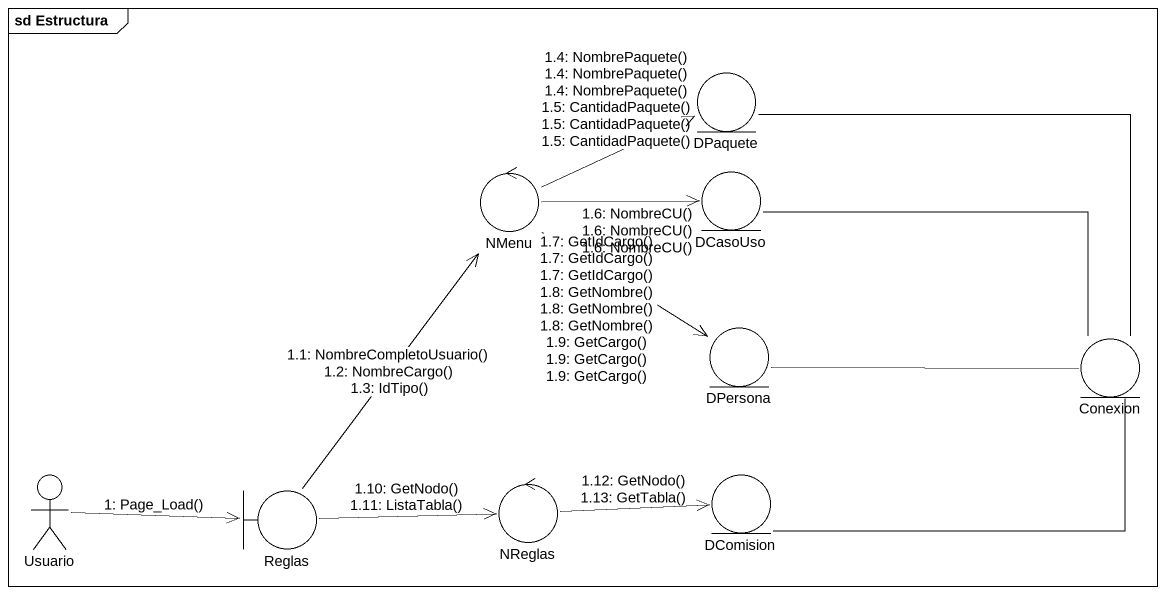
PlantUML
@startuml
mainframe sd Estructura
entity DPaquete
control NMenu
entity DCasoUso
entity DPersona
entity Conexion
actor Usuario
control NReglas
entity DComision
boundary Reglas
DPaquete -- Conexion
DCasoUso -right- Conexion
DPersona -right- Conexion
DComision -right- Conexion
Usuario -right-> Reglas : 1: Page_Load()
Reglas -up-> NMenu : 1.1: NombreCompletoUsuario()\n1.2: NombreCargo()\n1.3: IdTipo()
NMenu -right-> DPaquete : 1.4: NombrePaquete()\n1.4: NombrePaquete()\n1.4: NombrePaquete()\n1.5: CantidadPaquete()\n1.5: CantidadPaquete()\n1.5: CantidadPaquete()
NMenu -right-> DCasoUso : 1.6: NombreCU()\n1.6: NombreCU()\n1.6: NombreCU()
NMenu --> DPersona : 1.7: GetIdCargo()\n1.7: GetIdCargo()\n1.7: GetIdCargo()\n1.8: GetNombre()\n1.8: GetNombre()\n1.8: GetNombre()\n1.9: GetCargo()\n1.9: GetCargo()\n1.9: GetCargo()
Reglas -right-> NReglas : 1.10: GetNodo()\n1.11: ListaTabla()
NReglas -right-> DComision : 1.12: GetNodo()\n1.13: GetTabla()
@enduml
